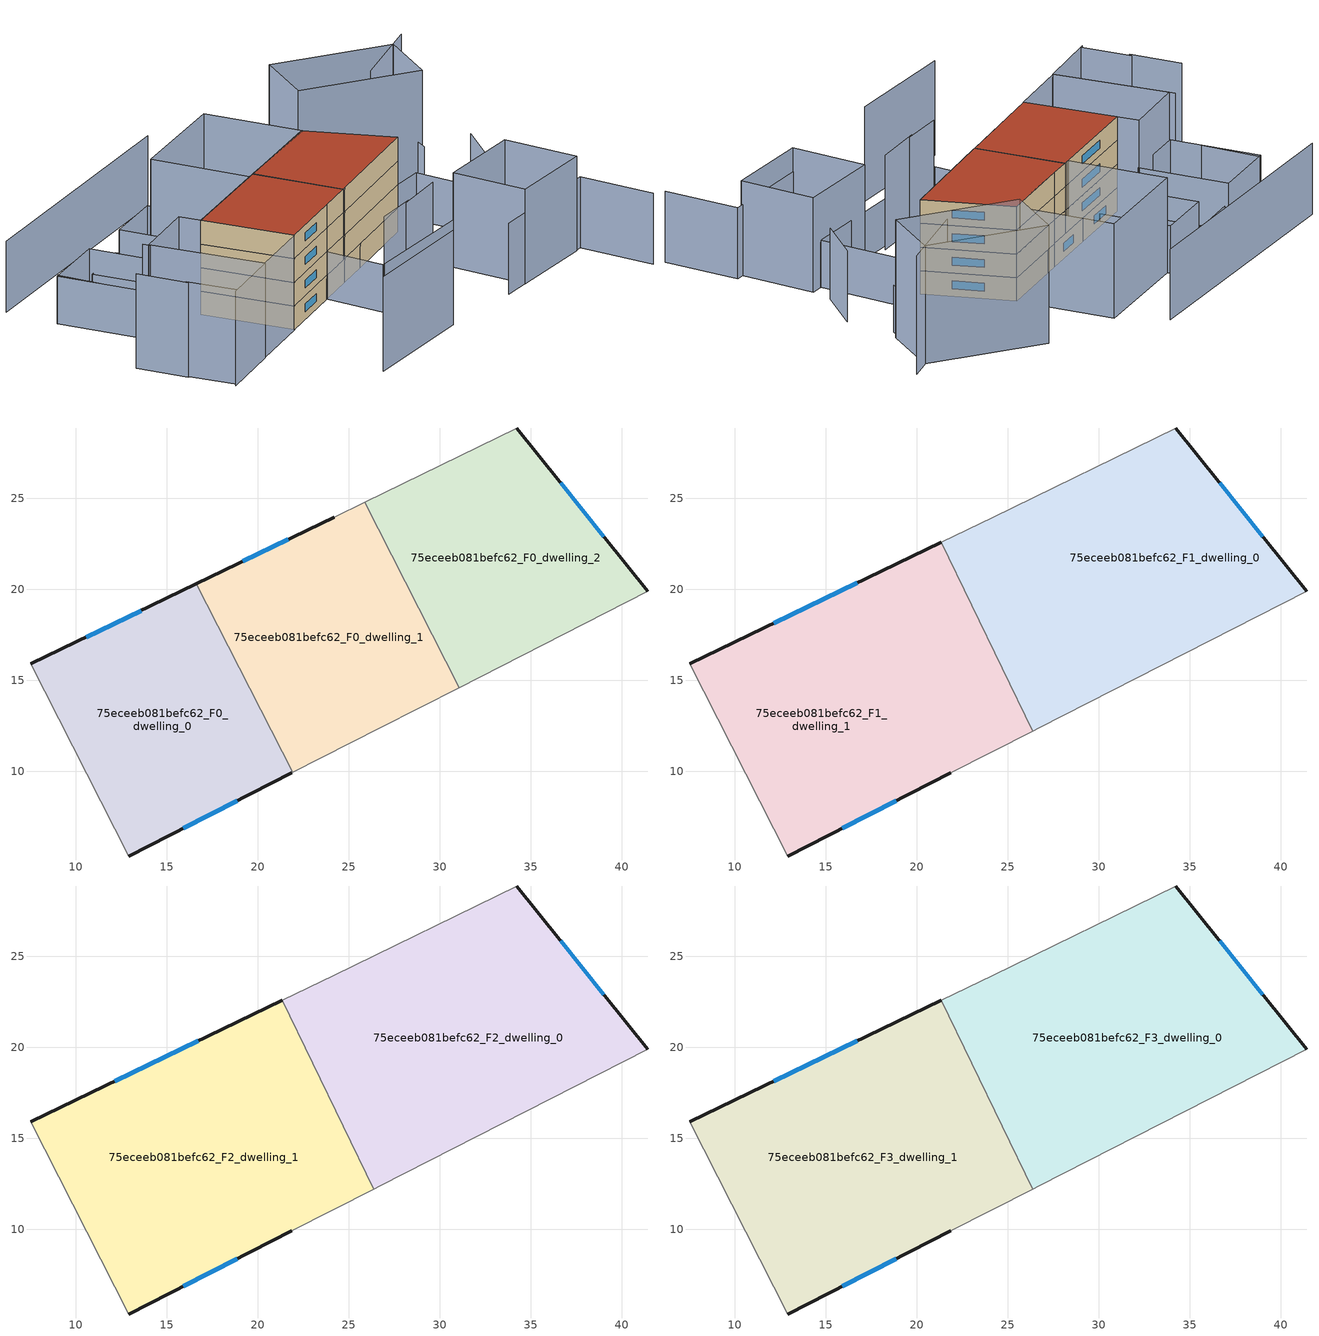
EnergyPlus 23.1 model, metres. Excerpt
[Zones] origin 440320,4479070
75eceeb081befc62_F0_dwelling_0
 floor ground (EU_floor_Construction): 16.63,20.3 21.91,9.93 21.87,9.92 12.92,5.34 7.53,15.89 z0
 wall outside (EU_wall_Construction): 16.63,20.3 7.53,15.89 / 12.92,5.34 21.87,9.92 z0:3
 wall adiabatic (EU_wall_Construction): 21.87,9.92 21.91,9.93 / 7.53,15.89 12.92,5.34 z0:3
 wall to 75eceeb081befc62_F0_dwelling_1 (EU_wall_Construction): 21.9,9.93 16.63,20.3 z0:3
 window (EU_Window_Construction): 13.59,18.82 10.57,17.36 / 15.91,6.87 18.88,8.39 z1:2
75eceeb081befc62_F0_dwelling_1
 floor ground (EU_floor_Construction): 25.88,24.78 31.06,14.59 26.73,12.38 21.91,9.93 16.63,20.3 24.2,23.96 z0
 wall outside (EU_wall_Construction): 24.2,23.96 16.63,20.3 z0:3
 wall adiabatic (EU_wall_Construction): 25.88,24.78 24.2,23.96 / 21.91,9.93 26.73,12.38 31.06,14.59 z0:3
 wall to 75eceeb081befc62_F0_dwelling_2 (EU_wall_Construction): 31.06,14.59 25.87,24.78 z0:3
 window (EU_Window_Construction): 21.67,22.74 19.16,21.52 z1:2
75eceeb081befc62_F0_dwelling_2
 floor ground (EU_floor_Construction): 34.23,28.86 41.41,19.9 31.06,14.59 25.88,24.78 z0
 wall outside (EU_wall_Construction): 41.41,19.9 34.23,28.86 z0:3
 wall adiabatic (EU_wall_Construction): 34.23,28.86 25.88,24.78 / 31.06,14.59 41.41,19.9 z0:3
 window (EU_Window_Construction): 39.01,22.89 36.63,25.86 z1:2
75eceeb081befc62_F1_dwelling_0
 floor to 75eceeb081befc62_F0_dwelling_1 (EU_floor_Construction): 25.88,24.78 31.06,14.59 26.73,12.38 26.36,12.19 21.34,22.58 24.2,23.96 z3
 floor to 75eceeb081befc62_F0_dwelling_2 (EU_floor_Construction): 34.23,28.86 41.41,19.9 31.06,14.59 25.88,24.78 z3
 wall outside (EU_wall_Construction): 41.41,19.9 34.23,28.86 z3:6
 wall adiabatic (EU_wall_Construction): 26.36,12.19 26.73,12.38 41.41,19.9 / 34.23,28.86 24.2,23.96 21.34,22.58 z3:6
 wall to 75eceeb081befc62_F1_dwelling_1 (EU_wall_Construction): 21.34,22.58 26.36,12.19 z3:6
 window (EU_Window_Construction): 39.01,22.89 36.63,25.86 z4:5
75eceeb081befc62_F1_dwelling_1
 floor to 75eceeb081befc62_F0_dwelling_0 (EU_floor_Construction): 16.63,20.3 21.9,9.93 21.87,9.92 12.92,5.34 7.53,15.89 z3
 floor to 75eceeb081befc62_F0_dwelling_1 (EU_floor_Construction): 21.34,22.58 26.36,12.19 21.9,9.93 16.63,20.3 z3
 wall outside (EU_wall_Construction): 12.92,5.34 21.87,9.92 / 21.34,22.58 7.53,15.89 z3:6
 wall adiabatic (EU_wall_Construction): 21.87,9.92 26.36,12.19 / 7.53,15.89 12.92,5.34 z3:6
 window (EU_Window_Construction): 15.91,6.87 18.88,8.39 / 16.73,20.34 12.15,18.13 z4:5
75eceeb081befc62_F2_dwelling_0
 floor to 75eceeb081befc62_F1_dwelling_0 (EU_floor_Construction): 34.23,28.86 41.41,19.9 26.73,12.38 26.36,12.19 21.34,22.58 24.2,23.96 z6
 wall outside (EU_wall_Construction): 41.41,19.9 34.23,28.86 z6:9
 wall adiabatic (EU_wall_Construction): 26.36,12.19 26.73,12.38 41.41,19.9 / 34.23,28.86 24.2,23.96 21.34,22.58 z6:9
 wall to 75eceeb081befc62_F2_dwelling_1 (EU_wall_Construction): 21.34,22.58 26.36,12.19 z6:9
 window (EU_Window_Construction): 39.01,22.89 36.63,25.86 z7:8
75eceeb081befc62_F2_dwelling_1
 floor to 75eceeb081befc62_F1_dwelling_1 (EU_floor_Construction): 21.34,22.58 26.36,12.19 21.87,9.92 12.92,5.34 7.53,15.89 z6
 wall outside (EU_wall_Construction): 12.92,5.34 21.87,9.92 / 21.34,22.58 7.53,15.89 z6:9
 wall adiabatic (EU_wall_Construction): 21.87,9.92 26.36,12.19 / 7.53,15.89 12.92,5.34 z6:9
 window (EU_Window_Construction): 15.91,6.87 18.88,8.39 / 16.73,20.34 12.15,18.13 z7:8
75eceeb081befc62_F3_dwelling_0
 floor to 75eceeb081befc62_F2_dwelling_0 (EU_floor_Construction): 34.23,28.86 41.41,19.9 26.73,12.38 26.36,12.19 21.34,22.58 24.2,23.96 z9
 wall outside (EU_wall_Construction): 41.41,19.9 34.23,28.86 z9:12
 wall adiabatic (EU_wall_Construction): 26.36,12.19 26.73,12.38 41.41,19.9 / 34.23,28.86 24.2,23.96 21.34,22.58 z9:12
 wall to 75eceeb081befc62_F3_dwelling_1 (EU_wall_Construction): 21.34,22.58 26.36,12.19 z9:12
 window (EU_Window_Construction): 39.01,22.89 36.63,25.86 z10:11
 roof outside (EU_roof_Construction): 41.41,19.9 34.23,28.86 24.2,23.96 21.34,22.58 26.36,12.19 26.73,12.38 z12
75eceeb081befc62_F3_dwelling_1
 floor to 75eceeb081befc62_F2_dwelling_1 (EU_floor_Construction): 21.34,22.58 26.36,12.19 21.87,9.92 12.92,5.34 7.53,15.89 z9
 wall outside (EU_wall_Construction): 12.92,5.34 21.87,9.92 / 21.34,22.58 7.53,15.89 z9:12
 wall adiabatic (EU_wall_Construction): 21.87,9.92 26.36,12.19 / 7.53,15.89 12.92,5.34 z9:12
 window (EU_Window_Construction): 15.91,6.87 18.88,8.39 / 16.73,20.34 12.15,18.13 z10:11
 roof outside (EU_roof_Construction): 21.87,9.92 26.36,12.19 21.34,22.58 7.53,15.89 12.92,5.34 z12
shading: -5.88,2.95 -2.97,-2.82 / 12.61,-10.93 27.95,-5.65 / 24.53,2.68 29.96,4.71 / 29.26,4.26 35.68,6.96 / -8.75,8.55 -5.92,2.55 / -2.26,14.91 4.82,1.2 / 4.82,1.2 -3.38,-3.04 / 39.4,7.59 50.44,11.24 / 50.44,11.24 53.53,1.91 / 53.53,1.91 42.48,-1.74 / 42.48,-1.74 39.4,7.59 / 12.95,5.35 4.77,1.17 / 4.77,1.17 -1.92,14.24 / -1.92,14.24 6.26,18.42 / 6.26,18.42 12.95,5.35 / 20.54,22.25 15.16,33.76 / 15.16,33.76 28.93,40.2 / 28.93,40.2 34.31,28.69 / 34.31,28.69 20.54,22.25 z0:12; 39.01,-2.84 54.52,2.42 / 54.52,2.42 57.7,-6.97 / 50.4,14.16 53.3,20.65 / 24.28,44.84 -9.17,31.45 z0:9; 51.26,26.61 53.53,36.56 / -6.62,25.08 -3.67,17.98 / 48.84,10.71 24.29,2.6 / 24.29,2.6 20.82,13.09 / 20.82,13.09 45.38,21.21 / 45.38,21.21 48.84,10.71 / 11.65,22.55 7.8,30.8 / 7.8,30.8 15.01,34.18 / 15.01,34.18 18.87,25.93 / 18.87,25.93 11.65,22.55 / -1.98,14.39 -6.91,24.88 / -6.91,24.88 1.39,28.78 / 1.39,28.78 6.32,18.3 / 6.32,18.3 -1.98,14.39 z0:6; 13.59,18.82 7.31,15.79 / 7.31,15.79 1.32,28.16 / 1.32,28.16 7.6,31.2 / 7.6,31.2 13.59,18.82 z0:3; 57.47,37.93 47.47,31.86 / 39.67,40.95 54.71,36.19 / 54.71,36.19 52.13,28.02 / 52.13,28.02 37.08,32.78 / 37.08,32.78 39.67,40.95 z0:15
[Building]
EU S2 Campaign: North Axis=0; Terrain=City; Solar Distribution=FullExterior
[Site:Location]
Madrid: Latitude=40.5; Longitude=-3.5; Time Zone=1; Elevation=609
[SizingPeriod:WeatherFileDays]
AnnualSizingPeriod: Begin Month=1; Begin Day of Month=1; End Month=12; End Day of Month=31; Day of Week for Start Day=Monday; Use Weather File Daylight Saving Period=No; Use Weather File Rain and Snow Indicators=No
[MATERIAL]
EU_InternalMass_Material: Roughness=MediumRough; Thickness=0.1; Conductivity=1; Density=1800; Specific Heat=900; Thermal Absorptance=0.9; Solar Absorptance=0.7; Visible Absorptance=0.7
[MATERIAL:NOMASS] Roughness=MediumRough; Thermal Absorptance=0.9; Solar Absorptance=0.7; Visible Absorptance=0.7
Name | Thermal Resistance
EU_wall_NoMass | 0.459673
EU_roof_NoMass | 0.495815
EU_floor_NoMass | 0.788942
[WINDOWMATERIAL:SIMPLEGLAZINGSYSTEM]
EU_Window_SimpleGlazing: UFactor=4.26103; Solar Heat Gain Coefficient=0.85; Visible Transmittance=0.85
[CONSTRUCTION]
EU_wall_Construction: EU_wall_NoMass
EU_roof_Construction: EU_roof_NoMass
EU_floor_Construction: EU_floor_NoMass
EU_InternalMass_Construction: EU_InternalMass_Material
EU_Window_Construction: EU_Window_SimpleGlazing
[ZONE] Type=1; Multiplier=1; Ceiling Height=autocalculate; Floor Area=autocalculate; Part of Total Floor Area=Yes
Name | Volume
75eceeb081befc62_F0_dwelling_0 | 355.625
75eceeb081befc62_F1_dwelling_0 | 533.447
75eceeb081befc62_F2_dwelling_0; 75eceeb081befc62_F3_dwelling_0 | 533.451
75eceeb081befc62_F0_dwelling_1 | 355.641
75eceeb081befc62_F1_dwelling_1 | 533.465
75eceeb081befc62_F2_dwelling_1; 75eceeb081befc62_F3_dwelling_1 | 533.468
75eceeb081befc62_F0_dwelling_2 | 355.653
[INTERNALMASS] Construction=EU_InternalMass_Construction
Name | Zone or ZoneList | Surface Area
75eceeb081befc62_F0_dwelling_0_EU_InternalMass | 75eceeb081befc62_F0_dwelling_0 | 118.542
75eceeb081befc62_F0_dwelling_1_EU_InternalMass | 75eceeb081befc62_F0_dwelling_1 | 118.547
75eceeb081befc62_F0_dwelling_2_EU_InternalMass | 75eceeb081befc62_F0_dwelling_2 | 118.551
75eceeb081befc62_F1_dwelling_0_EU_InternalMass | 75eceeb081befc62_F1_dwelling_0 | 177.817
75eceeb081befc62_F1_dwelling_1_EU_InternalMass | 75eceeb081befc62_F1_dwelling_1 | 177.823
75eceeb081befc62_F2_dwelling_0_EU_InternalMass | 75eceeb081befc62_F2_dwelling_0 | 177.817
75eceeb081befc62_F2_dwelling_1_EU_InternalMass | 75eceeb081befc62_F2_dwelling_1 | 177.823
75eceeb081befc62_F3_dwelling_0_EU_InternalMass | 75eceeb081befc62_F3_dwelling_0 | 177.817
75eceeb081befc62_F3_dwelling_1_EU_InternalMass | 75eceeb081befc62_F3_dwelling_1 | 177.823
[OTHEREQUIPMENT] Fuel Type=Electricity; Design Level Calculation Method=Watts/Area; Power per Zone Floor Area=1; Fraction Latent=0; Fraction Radiant=0; Fraction Lost=0; Carbon Dioxide Generation Rate=0; EndUse Subcategory=EU_Step8_InternalGains
Name | Zone or ZoneList or Space or SpaceList | Schedule
EU_Step8_InternalGain_75eceeb081befc62_F0_dwelling_0_f000 | 75eceeb081befc62_F0_dwelling_0 | EU_Step8_GainSchedule_75eceeb081befc62_F0_dwelling_0_f000
EU_Step8_InternalGain_75eceeb081befc62_F0_dwelling_1_f000 | 75eceeb081befc62_F0_dwelling_1 | EU_Step8_GainSchedule_75eceeb081befc62_F0_dwelling_1_f000
EU_Step8_InternalGain_75eceeb081befc62_F0_dwelling_2_f000 | 75eceeb081befc62_F0_dwelling_2 | EU_Step8_GainSchedule_75eceeb081befc62_F0_dwelling_2_f000
EU_Step8_InternalGain_75eceeb081befc62_F1_dwelling_0_f000 | 75eceeb081befc62_F1_dwelling_0 | EU_Step8_GainSchedule_75eceeb081befc62_F1_dwelling_0_f000
EU_Step8_InternalGain_75eceeb081befc62_F1_dwelling_1_f000 | 75eceeb081befc62_F1_dwelling_1 | EU_Step8_GainSchedule_75eceeb081befc62_F1_dwelling_1_f000
EU_Step8_InternalGain_75eceeb081befc62_F2_dwelling_0_f000 | 75eceeb081befc62_F2_dwelling_0 | EU_Step8_GainSchedule_75eceeb081befc62_F2_dwelling_0_f000
EU_Step8_InternalGain_75eceeb081befc62_F2_dwelling_1_f000 | 75eceeb081befc62_F2_dwelling_1 | EU_Step8_GainSchedule_75eceeb081befc62_F2_dwelling_1_f000
EU_Step8_InternalGain_75eceeb081befc62_F3_dwelling_0_f000 | 75eceeb081befc62_F3_dwelling_0 | EU_Step8_GainSchedule_75eceeb081befc62_F3_dwelling_0_f000
EU_Step8_InternalGain_75eceeb081befc62_F3_dwelling_1_f000 | 75eceeb081befc62_F3_dwelling_1 | EU_Step8_GainSchedule_75eceeb081befc62_F3_dwelling_1_f000
[ZONEVENTILATION:DESIGNFLOWRATE] Schedule=EU_AlwaysOn; Design Flow Rate Calculation Method=AirChanges/Hour; Air Changes per Hour=0.719161; Ventilation Type=Natural; Fan Pressure Rise=0; Fan Total Efficiency=1; Constant Term Coefficient=1; Temperature Term Coefficient=0; Velocity Term Coefficient=0; Velocity Squared Term Coefficient=0; Minimum Indoor Temperature=-100; Maximum Indoor Temperature=100; Delta Temperature=-100; Minimum Outdoor Temperature=-100; Maximum Outdoor Temperature=100; Maximum Wind Speed=40
Name | Zone or ZoneList or Space or SpaceList
EU_ConstantAir_75eceeb081befc62_F0_dwelling_0 | 75eceeb081befc62_F0_dwelling_0
EU_ConstantAir_75eceeb081befc62_F0_dwelling_1 | 75eceeb081befc62_F0_dwelling_1
EU_ConstantAir_75eceeb081befc62_F0_dwelling_2 | 75eceeb081befc62_F0_dwelling_2
EU_ConstantAir_75eceeb081befc62_F1_dwelling_0 | 75eceeb081befc62_F1_dwelling_0
EU_ConstantAir_75eceeb081befc62_F1_dwelling_1 | 75eceeb081befc62_F1_dwelling_1
EU_ConstantAir_75eceeb081befc62_F2_dwelling_0 | 75eceeb081befc62_F2_dwelling_0
EU_ConstantAir_75eceeb081befc62_F2_dwelling_1 | 75eceeb081befc62_F2_dwelling_1
EU_ConstantAir_75eceeb081befc62_F3_dwelling_0 | 75eceeb081befc62_F3_dwelling_0
EU_ConstantAir_75eceeb081befc62_F3_dwelling_1 | 75eceeb081befc62_F3_dwelling_1
[HVACTEMPLATE:THERMOSTAT] Constant Heating Setpoint=20; Constant Cooling Setpoint=50
EU_HeatOnly_75eceeb081befc62_F0_dwelling_0; EU_HeatOnly_75eceeb081befc62_F0_dwelling_1; EU_HeatOnly_75eceeb081befc62_F0_dwelling_2; EU_HeatOnly_75eceeb081befc62_F1_dwelling_0; EU_HeatOnly_75eceeb081befc62_F1_dwelling_1; EU_HeatOnly_75eceeb081befc62_F2_dwelling_0; EU_HeatOnly_75eceeb081befc62_F2_dwelling_1; EU_HeatOnly_75eceeb081befc62_F3_dwelling_0; EU_HeatOnly_75eceeb081befc62_F3_dwelling_1
[HVACTEMPLATE:ZONE:IDEALLOADSAIRSYSTEM] System Availability Schedule=EU_AlwaysOn; Maximum Heating Supply Air Temperature=50; Minimum Cooling Supply Air Temperature=13; Maximum Heating Supply Air Humidity Ratio=0.0156; Minimum Cooling Supply Air Humidity Ratio=0.0077; Heating Limit=NoLimit; Cooling Limit=NoLimit; Heating Availability Schedule=EU_AlwaysOn; Cooling Availability Schedule=EU_CoolingOff; Dehumidification Control Type=ConstantSensibleHeatRatio; Cooling Sensible Heat Ratio=0.7; Dehumidification Setpoint=60; Humidification Control Type=None; Humidification Setpoint=30; Outdoor Air Method=None; Outdoor Air Flow Rate per Person=0.00944; Outdoor Air Flow Rate per Zone Floor Area=0; Outdoor Air Flow Rate per Zone=0; Demand Controlled Ventilation Type=None; Outdoor Air Economizer Type=NoEconomizer; Heat Recovery Type=None; Sensible Heat Recovery Effectiveness=0.7; Latent Heat Recovery Effectiveness=0.65
Name | Template Thermostat
75eceeb081befc62_F0_dwelling_0 | EU_HeatOnly_75eceeb081befc62_F0_dwelling_0
75eceeb081befc62_F0_dwelling_1 | EU_HeatOnly_75eceeb081befc62_F0_dwelling_1
75eceeb081befc62_F0_dwelling_2 | EU_HeatOnly_75eceeb081befc62_F0_dwelling_2
75eceeb081befc62_F1_dwelling_0 | EU_HeatOnly_75eceeb081befc62_F1_dwelling_0
75eceeb081befc62_F1_dwelling_1 | EU_HeatOnly_75eceeb081befc62_F1_dwelling_1
75eceeb081befc62_F2_dwelling_0 | EU_HeatOnly_75eceeb081befc62_F2_dwelling_0
75eceeb081befc62_F2_dwelling_1 | EU_HeatOnly_75eceeb081befc62_F2_dwelling_1
75eceeb081befc62_F3_dwelling_0 | EU_HeatOnly_75eceeb081befc62_F3_dwelling_0
75eceeb081befc62_F3_dwelling_1 | EU_HeatOnly_75eceeb081befc62_F3_dwelling_1
[SIZING:ZONE] Zone Cooling Design Supply Air Temperature Input Method=SupplyAirTemperature; Zone Cooling Design Supply Air Temperature=13; Zone Heating Design Supply Air Temperature Input Method=SupplyAirTemperature; Zone Heating Design Supply Air Temperature=50; Zone Cooling Design Supply Air Humidity Ratio=0.008; Zone Heating Design Supply Air Humidity Ratio=0.008; Cooling Design Air Flow Method=DesignDay; Cooling Design Air Flow Rate=0; Cooling Minimum Air Flow per Zone Floor Area=0.000762; Cooling Minimum Air Flow=0; Cooling Minimum Air Flow Fraction=0.2; Heating Design Air Flow Method=DesignDay; Heating Design Air Flow Rate=0; Heating Maximum Air Flow per Zone Floor Area=0.002032; Heating Maximum Air Flow=0.141576; Heating Maximum Air Flow Fraction=0.3; Account for Dedicated Outdoor Air System=No; Dedicated Outdoor Air System Control Strategy=NeutralSupplyAir; Dedicated Outdoor Air Low Setpoint Temperature for Design=autosize; Dedicated Outdoor Air High Setpoint Temperature for Design=autosize; Zone Load Sizing Method=Sensible Load Only No Latent Load; Zone Latent Cooling Design Supply Air Humidity Ratio Input Method=HumidityRatioDifference; Zone Cooling Design Supply Air Humidity Ratio Difference=0.005; Zone Latent Heating Design Supply Air Humidity Ratio Input Method=HumidityRatioDifference; Zone Humidification Design Supply Air Humidity Ratio Difference=0.005
75eceeb081befc62_F0_dwelling_0; 75eceeb081befc62_F0_dwelling_1; 75eceeb081befc62_F0_dwelling_2; 75eceeb081befc62_F1_dwelling_0; 75eceeb081befc62_F1_dwelling_1; 75eceeb081befc62_F2_dwelling_0; 75eceeb081befc62_F2_dwelling_1; 75eceeb081befc62_F3_dwelling_0; 75eceeb081befc62_F3_dwelling_1
[SCHEDULE:CONSTANT]
Name | Hourly Value
EU_AlwaysOn | 1
EU_CoolingOff | 0
[SCHEDULE:FILE] Column Number=1; Rows to Skip at Top=0; Number of Hours of Data=8760; Column Separator=Comma; Interpolate to Timestep=No; Minutes per Item=60; Adjust Schedule for Daylight Savings=Yes
Name | File
EU_Step8_GainSchedule_75eceeb081befc62_F0_dwelling_0_f000 | ../../schedules/75eceeb081befc62/75eceeb081befc62_F0_dwelling_0_f000_gain.csv
EU_Step8_GainSchedule_75eceeb081befc62_F0_dwelling_1_f000 | ../../schedules/75eceeb081befc62/75eceeb081befc62_F0_dwelling_1_f000_gain.csv
EU_Step8_GainSchedule_75eceeb081befc62_F0_dwelling_2_f000 | ../../schedules/75eceeb081befc62/75eceeb081befc62_F0_dwelling_2_f000_gain.csv
EU_Step8_GainSchedule_75eceeb081befc62_F1_dwelling_0_f000 | ../../schedules/75eceeb081befc62/75eceeb081befc62_F1_dwelling_0_f000_gain.csv
EU_Step8_GainSchedule_75eceeb081befc62_F1_dwelling_1_f000 | ../../schedules/75eceeb081befc62/75eceeb081befc62_F1_dwelling_1_f000_gain.csv
EU_Step8_GainSchedule_75eceeb081befc62_F2_dwelling_0_f000 | ../../schedules/75eceeb081befc62/75eceeb081befc62_F2_dwelling_0_f000_gain.csv
EU_Step8_GainSchedule_75eceeb081befc62_F2_dwelling_1_f000 | ../../schedules/75eceeb081befc62/75eceeb081befc62_F2_dwelling_1_f000_gain.csv
EU_Step8_GainSchedule_75eceeb081befc62_F3_dwelling_0_f000 | ../../schedules/75eceeb081befc62/75eceeb081befc62_F3_dwelling_0_f000_gain.csv
EU_Step8_GainSchedule_75eceeb081befc62_F3_dwelling_1_f000 | ../../schedules/75eceeb081befc62/75eceeb081befc62_F3_dwelling_1_f000_gain.csv
